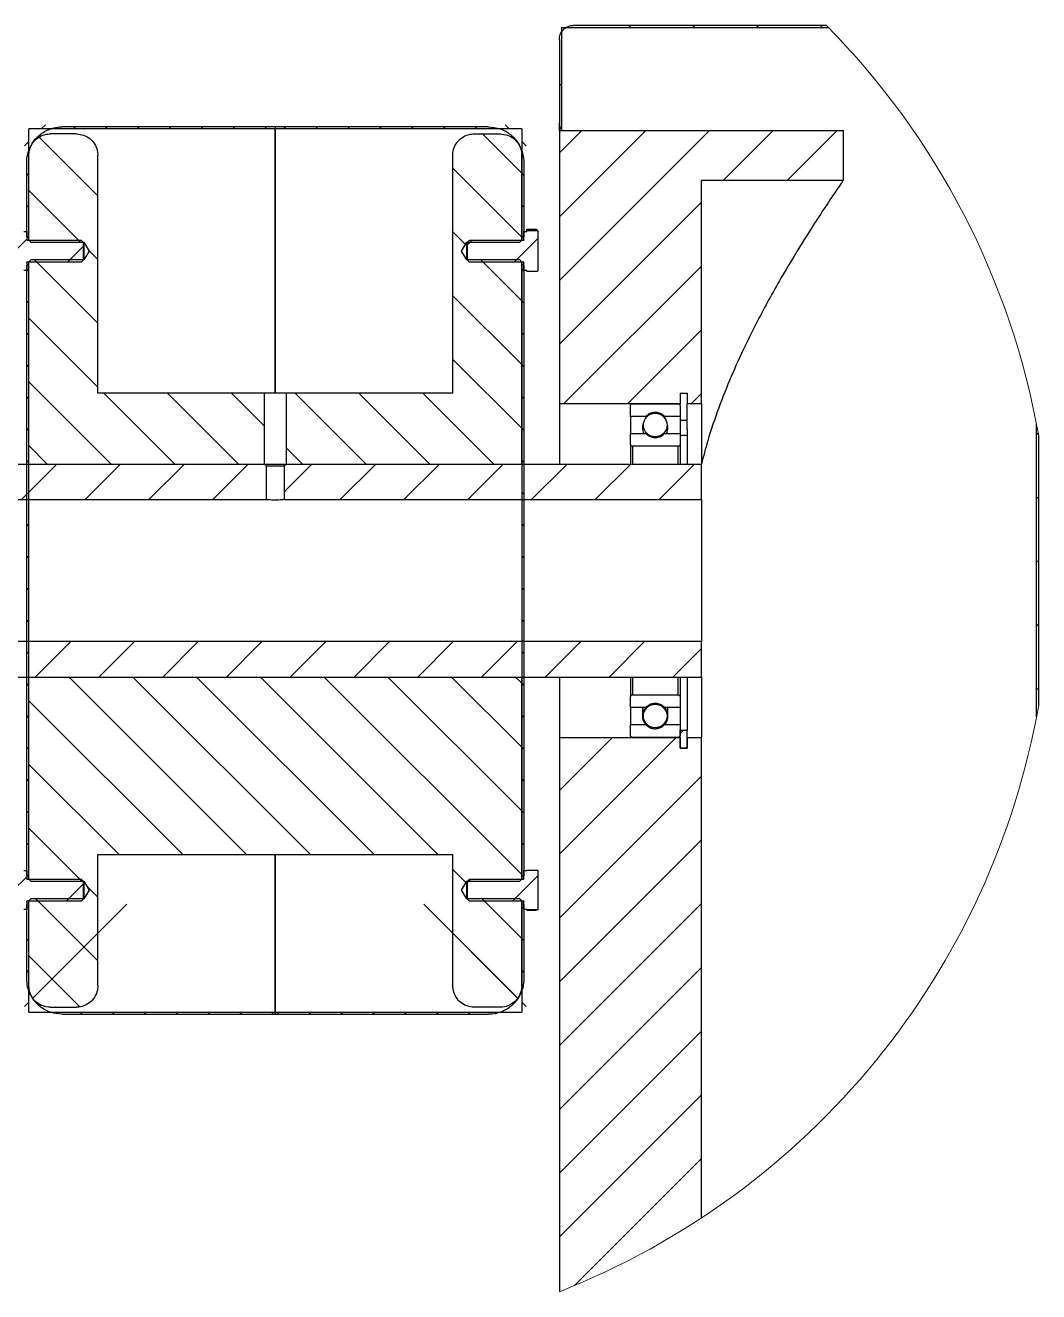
# Model space of a CAD drawing. Header units: millimetres. Extents: x 2 to 1187, y 2 to 839.
# Drawn here: x 794.7 to 866, y 673.6 to 762.8 of the extents above; entities that cross this region are included whole.
import ezdxf

# ---------------------------------------------------------------- set-up
doc = ezdxf.new("R2010")
doc.units = ezdxf.units.MM

# ---------------------------------------------------------------- blocks, each defined once
blk = doc.blocks.new('SW_HATCH_5')
at = {"color": 0, "linetype": 'Continuous', "lineweight": 18}
for p, q in [((-59.564, 7.399), (-59.414, 7.249)), ((-55.074, 7.399), (-54.924, 7.249)), ((-50.584, 7.399), (-50.434, 7.249)), ((-46.093, 7.399), (-45.943, 7.249)), ((-1.065, 7.272), (-1.042, 7.249)), ((3.298, 7.399), (3.448, 7.249)), ((7.788, 7.399), (7.938, 7.249)), ((12.278, 7.399), (12.428, 7.249)), ((16.768, 7.399), (16.918, 7.249)), ((-41.742, 3.048), (-41.592, 2.898)), ((-1.592, 3.309), (-1.442, 3.159)), ((-58.372, 0), (-61.592, -3.221)), ((-53.882, 0), (-57.382, -3.5)), ((-49.391, 0), (-52.891, -3.5)), ((-44.901, 0), (-51.592, -6.691)), ((-37.775, 0.391), (-38.066, 0.1)), ((-35.671, 0.25), (-35.821, 0.1)), ((-33.426, 0.25), (-33.576, 0.1)), ((-31.181, 0.25), (-31.331, 0.1)), ((-28.936, 0.25), (-29.086, 0.1)), ((-26.691, 0.25), (-26.841, 0.1)), ((-24.446, 0.25), (-24.596, 0.1)), ((-22.201, 0.25), (-22.351, 0.1)), ((-20.984, 0.25), (-20.834, 0.1)), ((-18.739, 0.25), (-18.589, 0.1)), ((-16.494, 0.25), (-16.344, 0.1)), ((-14.249, 0.25), (-14.099, 0.1)), ((-12.004, 0.25), (-11.854, 0.1)), ((-9.759, 0.25), (-9.609, 0.1)), ((-7.514, 0.25), (-7.364, 0.1)), ((-5.409, 0.391), (-5.119, 0.1)), ((0, 0), (-1.592, -1.592)), ((4.49, 0), (-1.592, -6.082)), ((8.98, 0), (-1.592, -10.573)), ((13.47, 0), (9.97, -3.5)), ((17.961, 0), (14.461, -3.5)), ((-38.942, -0.776), (-39.248, -1.082)), ((-38.211, -0.483), (-34.092, -4.602)), ((-7.014, -0.25), (-4.242, -3.021)), ((-4.242, -0.776), (-3.937, -1.082)), ((-41.592, -1.181), (-49.561, -9.15)), ((-9.092, -2.661), (-4.242, -7.511)), ((-38.942, -3.021), (-39.092, -3.171)), ((-4.242, -3.021), (-4.092, -3.171)), ((-38.942, -4.242), (-35.31, -7.875)), ((-38.942, -5.266), (-39.092, -5.416)), ((-4.242, -5.266), (-4.092, -5.416)), ((8.408, -5.063), (-1.592, -15.063)), ((-41.592, -5.671), (-45.071, -9.15)), ((-39.092, -7.661), (-40.092, -8.661)), ((-9.092, -7.152), (-8.211, -8.032)), ((-7.75, -7.75), (-8.092, -8.092)), ((-3.092, -7.582), (-4.76, -9.25)), ((-61.625, -8.5), (-61.125, -9)), ((-57.135, -8.5), (-56.635, -9)), ((-52.645, -8.5), (-52.145, -9)), ((-42.301, -8.625), (-42.592, -8.916)), ((-35.092, -8.152), (-36.191, -9.25)), ((-34.704, -8.481), (-34.092, -9.092)), ((-60.996, -9.36), (-62.092, -10.456)), ((-58.749, -9.357), (-60.017, -10.625)), ((-56.5, -9.353), (-57.769, -10.622)), ((-54.252, -9.351), (-55.52, -10.618)), ((-52.004, -9.347), (-53.272, -10.616)), ((-49.755, -9.344), (-51.023, -10.612)), ((-47.508, -9.342), (-48.776, -10.61)), ((-45.259, -9.338), (-46.528, -10.607)), ((-43.011, -9.335), (-44.279, -10.603)), ((-38.942, -9.756), (-39.092, -9.906)), ((-38.55, -9.125), (-34.092, -13.582)), ((-7.119, -9.125), (-4.242, -12.002)), ((-4.242, -9.756), (-4.092, -9.906)), ((8.408, -9.553), (-1.289, -19.25)), ((-42.009, -10.578), (-42.592, -11.161)), ((-59.125, -11), (-57.875, -12.25)), ((-54.635, -11), (-53.385, -12.25)), ((-46.771, -10.85), (-51.592, -15.671)), ((-51.261, -10.85), (-51.592, -11.181)), ((-42.592, -11.161), (-51.181, -19.75)), ((-38.942, -12.002), (-39.092, -12.152)), ((-9.092, -11.642), (-4.242, -16.492)), ((-4.242, -12.002), (-4.092, -12.152)), ((-38.942, -13.223), (-34.092, -18.073)), ((-38.942, -14.247), (-39.092, -14.397)), ((-4.242, -14.247), (-4.092, -14.397)), ((8.408, -14.043), (3.201, -19.25)), ((-41.592, -14.652), (-46.191, -19.25)), ((-38.942, -16.492), (-39.092, -16.642)), ((-9.092, -16.132), (-4.242, -20.982)), ((-4.242, -16.492), (-4.092, -16.642)), ((-38.942, -17.713), (-33.155, -23.5)), ((-33.665, -18.5), (-28.665, -23.5)), ((-29.175, -18.5), (-24.175, -23.5)), ((-24.685, -18.5), (-22.355, -20.83)), ((-20.195, -18.5), (-15.195, -23.5)), ((-15.704, -18.5), (-10.704, -23.5)), ((-11.214, -18.5), (-6.214, -23.5)), ((8.408, -18.533), (7.691, -19.25)), ((-41.592, -19.142), (-41.701, -19.25)), ((-38.942, -18.737), (-39.092, -18.887)), ((-4.242, -18.737), (-4.092, -18.887)), ((-38.942, -20.982), (-39.092, -21.132)), ((-4.242, -20.982), (-4.092, -21.132)), ((32.008, -21.311), (32.147, -21.45)), ((-53.681, -22.25), (-54.092, -22.661)), ((-38.942, -22.203), (-37.645, -23.5)), ((-20.83, -22.355), (-19.685, -23.5)), ((-50.441, -23.5), (-52.941, -26)), ((-45.951, -23.5), (-48.451, -26)), ((-41.461, -23.5), (-43.961, -26)), ((-36.97, -23.5), (-39.47, -26)), ((-38.942, -23.227), (-39.092, -23.377)), ((-32.48, -23.5), (-34.98, -26)), ((-27.99, -23.5), (-30.49, -26)), ((-23.5, -23.5), (-26, -26)), ((-19.01, -23.5), (-20.967, -25.457)), ((-14.52, -23.5), (-17.02, -26)), ((-10.03, -23.5), (-12.53, -26)), ((-5.539, -23.5), (-8.039, -26)), ((-4.242, -23.227), (-4.092, -23.377)), ((-1.049, -23.5), (-3.549, -26)), ((3.441, -23.5), (0.941, -26)), ((7.931, -23.5), (5.431, -26)), ((-38.942, -25.472), (-39.092, -25.622)), ((-4.242, -25.472), (-4.092, -25.622)), ((32.008, -25.801), (32.158, -25.951)), ((-38.942, -27.717), (-39.092, -27.867)), ((-4.242, -27.717), (-4.092, -27.867)), ((-38.942, -29.962), (-39.092, -30.112)), ((-4.242, -29.962), (-4.092, -30.112)), ((32.008, -30.291), (32.158, -30.441)), ((-38.942, -32.207), (-39.092, -32.357)), ((-4.242, -32.207), (-4.092, -32.357)), ((-38.942, -34.452), (-39.092, -34.602)), ((-4.242, -34.452), (-4.092, -34.602)), ((32.008, -34.781), (32.158, -34.931)), ((-53.961, -36), (-54.092, -36.132)), ((-49.47, -36), (-51.592, -38.122)), ((-44.98, -36), (-47.48, -38.5)), ((-40.49, -36), (-42.99, -38.5)), ((-36, -36), (-38.5, -38.5)), ((-31.51, -36), (-34.01, -38.5)), ((-27.02, -36), (-29.52, -38.5)), ((-22.53, -36), (-25.03, -38.5)), ((-18.039, -36), (-20.539, -38.5)), ((-13.549, -36), (-16.049, -38.5)), ((-9.059, -36), (-11.559, -38.5)), ((-4.569, -36), (-7.069, -38.5)), ((-0.079, -36), (-2.579, -38.5)), ((4.411, -36), (1.911, -38.5)), ((8.408, -36.494), (6.401, -38.5)), ((-38.942, -36.697), (-39.092, -36.847)), ((-4.242, -36.697), (-4.092, -36.847)), ((-52.595, -39.125), (-53.22, -39.75)), ((-38.942, -38.942), (-39.092, -39.092)), ((-36.116, -38.5), (-23.616, -51)), ((-31.625, -38.5), (-19.125, -51)), ((-27.135, -38.5), (-14.635, -51)), ((-22.645, -38.5), (-10.145, -51)), ((-18.155, -38.5), (-4.242, -52.413)), ((-13.665, -38.5), (-4.242, -47.923)), ((-9.175, -38.5), (-4.242, -43.432)), ((-4.685, -38.5), (-4.242, -38.942)), ((-4.242, -38.942), (-4.092, -39.092)), ((32.008, -39.271), (32.158, -39.421)), ((-38.942, -40.163), (-28.106, -51)), ((-38.942, -41.187), (-39.092, -41.337)), ((-4.242, -41.187), (-4.092, -41.337)), ((-51.23, -42.25), (-51.592, -42.612)), ((-47.24, -42.75), (-51.592, -47.102)), ((-42.75, -42.75), (-51.15, -51.15)), ((6.641, -42.75), (-1.592, -50.984)), ((2.151, -42.75), (-1.592, -46.494)), ((7.141, -42.25), (6.908, -42.484)), ((-38.942, -43.432), (-39.092, -43.582)), ((-4.242, -43.432), (-4.092, -43.582)), ((-38.942, -44.653), (-32.596, -51)), ((8.408, -45.474), (-1.592, -55.474)), ((-41.592, -46.082), (-46.66, -51.15)), ((-38.942, -45.678), (-39.092, -45.828)), ((-4.242, -45.678), (-4.092, -45.828)), ((-38.942, -47.923), (-39.092, -48.073)), ((-4.242, -47.923), (-4.092, -48.073)), ((-60.787, -49.75), (-59.537, -51)), ((-56.296, -49.75), (-55.046, -51)), ((-51.806, -49.75), (-51.592, -49.964)), ((-38.942, -49.144), (-35.211, -52.875)), ((-41.951, -50.625), (-41.414, -51.162)), ((-38.942, -50.168), (-39.092, -50.318)), ((-4.242, -50.168), (-4.092, -50.318)), ((8.408, -49.964), (-1.592, -59.964)), ((-59.139, -51.397), (-57.871, -52.666)), ((-54.643, -51.403), (-53.375, -52.672)), ((-50.286, -51.27), (-50.28, -51.276)), ((-50.147, -51.409), (-48.878, -52.678)), ((-45.796, -51.271), (-45.765, -51.301)), ((-45.653, -51.413), (-44.383, -52.684)), ((-39.092, -52.563), (-40.092, -53.563)), ((-38.942, -52.413), (-39.03, -52.5)), ((-9.092, -52.053), (-8.174, -52.971)), ((-3.092, -52.484), (-4.859, -54.25)), ((-4.242, -52.413), (-4.155, -52.5)), ((-62.027, -53), (-61.527, -53.5)), ((-57.537, -53), (-57.037, -53.5)), ((-53.046, -53), (-52.546, -53.5)), ((-43.87, -52.85), (-51.592, -60.573)), ((-48.36, -52.85), (-51.592, -56.082)), ((-35.092, -53.053), (-36.289, -54.25)), ((-34.852, -53.233), (-34.092, -53.994)), ((-7.849, -52.75), (-8.092, -52.994)), ((-38.451, -54.125), (-34.092, -58.484)), ((-7.02, -54.125), (-4.242, -56.903)), ((-41.592, -55.063), (-51.592, -65.063)), ((-38.942, -54.658), (-39.092, -54.808)), ((-32.049, -54.5), (-38.675, -61.125)), ((-11.135, -54.5), (-4.531, -61.104)), ((-4.242, -54.658), (-4.092, -54.808)), ((8.408, -54.454), (-1.592, -64.454)), ((-38.942, -56.903), (-39.092, -57.053)), ((-9.092, -56.543), (-4.534, -61.102)), ((-4.242, -56.903), (-4.092, -57.053)), ((-38.942, -58.124), (-35.349, -61.718)), ((-41.592, -59.553), (-51.592, -69.553)), ((-38.942, -59.148), (-39.092, -59.298)), ((-4.242, -59.148), (-4.092, -59.298)), ((8.408, -58.944), (-1.592, -68.944)), ((-38.942, -61.393), (-39.248, -61.699)), ((-4.242, -61.393), (-3.937, -61.699)), ((-37.404, -62.1), (-37.415, -62.11)), ((-35.159, -62.1), (-35.309, -62.25)), ((-32.914, -62.1), (-33.064, -62.25)), ((-30.669, -62.1), (-30.819, -62.25)), ((-28.424, -62.1), (-28.574, -62.25)), ((-26.179, -62.1), (-26.329, -62.25)), ((-23.934, -62.1), (-24.084, -62.25)), ((-21.689, -62.1), (-21.839, -62.25)), ((-21.496, -62.1), (-21.346, -62.25)), ((-19.251, -62.1), (-19.101, -62.25)), ((-17.006, -62.1), (-16.856, -62.25)), ((-14.761, -62.1), (-14.611, -62.25)), ((-12.516, -62.1), (-12.366, -62.25)), ((-10.27, -62.1), (-10.12, -62.25)), ((-8.025, -62.1), (-7.875, -62.25)), ((-41.592, -64.043), (-51.592, -74.043)), ((8.408, -63.434), (-1.592, -73.434)), ((-41.592, -68.533), (-50.412, -77.353)), ((8.408, -67.924), (-1.592, -77.924)), ((-41.592, -73.023), (-47.571, -79.002)), ((8.408, -72.415), (-0.533, -81.355)), ((-41.592, -77.513), (-44.582, -80.503))]:
    blk.add_line(p, q, dxfattribs=at)

msp = doc.modelspace()

# ---------------------------------------------------------------- linework, layer by layer
at = {"color": 7, "linetype": 'Continuous', "lineweight": 25}
for p, q in [((832.4481, 762.6109), (851.236, 762.6109)), ((832.4481, 762.6109), (832.4481, 755.3621)), ((833.2982, 762.7609), (851.0881, 762.7609)), ((832.2982, 761.7609), (832.2982, 755.8888)), ((812.2982, 755.4621), (794.9482, 755.4621)), ((794.9482, 747.862), (794.9482, 755.4621)), ((812.2982, 755.612), (797.2982, 755.612)), ((812.2982, 755.612), (812.2982, 755.4621)), ((827.2982, 755.612), (812.2982, 755.612)), ((829.6482, 755.4621), (812.2982, 755.4621)), ((812.2982, 736.8885), (812.2982, 755.4621)), ((812.2982, 755.4621), (812.2982, 736.8928)), ((829.6482, 755.4621), (829.6482, 747.862)), ((832.2982, 755.3621), (832.2982, 755.8888)), ((798.2982, 755.1121), (796.4481, 755.1121)), ((826.2982, 755.1121), (828.1482, 755.1121)), ((832.2982, 755.3621), (832.2982, 736.112)), ((832.2982, 755.3621), (852.2981, 755.3621)), ((852.2981, 751.8621), (852.2981, 755.3621)), ((794.9482, 747.6245), (794.9482, 753.612)), ((799.7982, 736.8621), (799.7982, 753.612)), ((824.7982, 736.8621), (824.7982, 753.612)), ((829.6482, 747.6245), (829.6482, 753.612)), ((794.7981, 747.8745), (794.7981, 753.1121)), ((829.7982, 753.1121), (829.7982, 747.8745)), ((842.2982, 751.8621), (852.2981, 751.8621)), ((842.2982, 736.112), (842.2982, 751.8621)), ((829.9982, 748.3936), (830.6753, 748.3936)), ((829.9982, 748.2837), (829.9982, 748.3936)), ((830.7712, 748.2837), (829.9982, 748.2837)), ((829.9982, 748.237), (829.9982, 748.2837)), ((830.6753, 748.3936), (830.7712, 748.2837)), ((830.7712, 748.2837), (830.7981, 748.237)), ((794.5981, 748.237), (794.7981, 748.237)), ((794.7981, 748.237), (794.7981, 747.6621)), ((794.7981, 747.8745), (794.8106, 747.862)), ((794.8106, 747.862), (794.9482, 747.862)), ((794.8106, 747.862), (794.8106, 747.6442)), ((798.6579, 747.612), (794.8482, 747.612)), ((794.9482, 747.6245), (795.0857, 747.4871)), ((795.0857, 747.4871), (798.8226, 747.4871)), ((798.7982, 747.4718), (798.6579, 747.612)), ((798.7982, 746.2523), (798.7982, 747.4718)), ((798.8226, 747.4871), (799.1981, 746.862)), ((798.8226, 747.4871), (798.8226, 746.237)), ((825.3982, 746.862), (825.7737, 747.4871)), ((825.7737, 747.4871), (829.5107, 747.4871)), ((825.7737, 746.237), (825.7737, 747.4871)), ((825.9384, 747.612), (825.7982, 747.4718)), ((825.7982, 747.4718), (825.7982, 746.2523)), ((829.7482, 747.612), (825.9384, 747.612)), ((829.5107, 747.4871), (829.6482, 747.6245)), ((829.6482, 747.862), (829.7857, 747.862)), ((829.7857, 747.862), (829.7982, 747.8745)), ((829.7857, 747.6366), (829.7857, 747.862)), ((829.7982, 747.6621), (829.7982, 748.237)), ((829.7982, 748.237), (829.9982, 748.237)), ((830.7981, 745.4871), (830.7981, 748.237)), ((799.1981, 746.862), (798.8226, 746.237)), ((825.7737, 746.237), (825.3982, 746.862)), ((794.7981, 746.062), (794.7981, 745.4871)), ((794.8106, 745.8621), (794.7981, 745.8496)), ((794.7981, 702.8746), (794.7981, 745.8496)), ((794.8106, 746.0874), (794.8106, 745.8621)), ((794.9482, 745.8621), (794.8106, 745.8621)), ((794.8482, 746.1121), (798.6579, 746.1121)), ((795.0857, 746.237), (794.9482, 746.0996)), ((794.9482, 731.8621), (794.9482, 746.0996)), ((794.9482, 702.8621), (794.9482, 745.8621)), ((798.8226, 746.237), (795.0857, 746.237)), ((798.6579, 746.1121), (798.7982, 746.2523)), ((829.5107, 746.237), (825.7737, 746.237)), ((825.7982, 746.2523), (825.9384, 746.1121)), ((825.9384, 746.1121), (829.7482, 746.1121)), ((829.6482, 746.0996), (829.5107, 746.237)), ((829.6482, 731.8621), (829.6482, 746.0996)), ((829.6482, 745.8621), (829.6482, 702.8621)), ((829.7857, 745.8621), (829.6482, 745.8621)), ((829.7857, 745.8621), (829.7857, 746.0799)), ((829.7982, 745.8496), (829.7857, 745.8621)), ((829.7982, 745.4871), (829.7982, 746.062)), ((829.7982, 745.8496), (829.7982, 702.8746)), ((794.7981, 745.4871), (794.5981, 745.4871)), ((829.9982, 745.4871), (829.7982, 745.4871)), ((829.9982, 745.4404), (829.9982, 745.4871)), ((829.9982, 745.4404), (830.7712, 745.4404)), ((830.7981, 745.4871), (830.7712, 745.4404)), ((811.5357, 736.8621), (799.7982, 736.8621)), ((811.5357, 731.8621), (811.5357, 736.8621)), ((813.0607, 736.8621), (811.5357, 736.8621)), ((813.0607, 736.8621), (813.0607, 731.8621)), ((824.7982, 736.8621), (813.0607, 736.8621)), ((840.7981, 736.8621), (841.2982, 736.8621)), ((840.7981, 736.8621), (840.7981, 736.112)), ((841.2982, 736.8621), (841.2982, 736.112)), ((840.7981, 736.112), (832.2982, 736.112)), ((832.2982, 736.112), (832.2982, 731.8621)), ((837.2982, 735.212), (837.2982, 735.9621)), ((837.4482, 736.112), (840.6482, 736.112)), ((840.7981, 736.0254), (840.7981, 736.112)), ((840.7981, 735.9621), (840.7981, 735.212)), ((842.2982, 736.112), (841.2982, 736.112)), ((841.2982, 734.3129), (841.2982, 736.112)), ((842.2982, 736.112), (842.2982, 731.9179)), ((838.3942, 735.212), (837.2982, 735.212)), ((837.2982, 735.212), (837.2982, 734.0121)), ((839.7021, 735.212), (839.7021, 735.1185)), ((840.7981, 735.212), (839.7021, 735.212)), ((840.7981, 735.212), (840.7981, 734.0121)), ((840.7981, 734.948), (841.2982, 734.948)), ((837.2982, 734.0121), (838.3942, 734.0121)), ((837.2982, 733.2621), (837.2982, 734.0121)), ((838.2158, 734.0842), (838.1903, 734.0141)), ((839.7021, 734.0121), (840.7981, 734.0121)), ((839.905, 734.0174), (839.8805, 734.0842)), ((840.7981, 734.0121), (840.7981, 733.2621)), ((841.2982, 734.3129), (841.2982, 733.8894)), ((865.8982, 714.0579), (865.8982, 734.6662)), ((837.2982, 733.2621), (837.2982, 731.8621)), ((840.6482, 733.1121), (837.4482, 733.1121)), ((837.4482, 733.1121), (837.4482, 731.8621)), ((840.6482, 733.1121), (840.6482, 731.8621)), ((840.7981, 733.8894), (841.2982, 733.8894)), ((840.7981, 733.2621), (840.7981, 731.8621)), ((841.2982, 733.8894), (841.2982, 731.8621)), ((866.0482, 714.8714), (866.0482, 733.8527)), ((783.2982, 731.8621), (811.5357, 731.8621)), ((794.9482, 731.8621), (811.5357, 731.8621)), ((811.5357, 731.8621), (813.0607, 731.8621)), ((811.6732, 731.7245), (811.5357, 731.8621)), ((812.9232, 731.7245), (811.6732, 731.7245)), ((811.6732, 729.362), (811.6732, 731.7245)), ((813.0607, 731.8621), (812.9232, 731.7245)), ((812.9232, 731.7245), (812.9232, 729.362)), ((813.0607, 731.8621), (829.6482, 731.8621)), ((813.0607, 731.8621), (842.2982, 731.8621)), ((842.2982, 729.362), (842.2982, 731.8621)), ((779.7982, 729.362), (811.6732, 729.362)), ((812.9232, 729.362), (842.2982, 729.362)), ((842.2982, 729.362), (842.2982, 719.362)), ((842.2982, 719.362), (779.7982, 719.362)), ((842.2982, 716.862), (842.2982, 719.362)), ((783.2982, 716.862), (842.2982, 716.862)), ((794.9482, 702.6245), (794.9482, 716.862)), ((794.9482, 716.862), (829.6482, 716.862)), ((829.6482, 702.6245), (829.6482, 716.862)), ((832.2982, 716.862), (832.2982, 712.6121)), ((837.2982, 716.862), (837.2982, 715.462)), ((837.4482, 716.862), (837.4482, 715.612)), ((840.6482, 716.862), (840.6482, 715.612)), ((840.7981, 716.862), (840.7981, 715.462)), ((841.2982, 716.862), (841.2982, 713.1121)), ((842.2982, 716.862), (842.2982, 712.6121)), ((837.2982, 714.712), (837.2982, 715.462)), ((837.4482, 715.612), (840.6482, 715.612)), ((840.7981, 715.462), (840.7981, 714.712)), ((837.2982, 714.712), (837.2982, 713.5121)), ((838.3942, 714.712), (837.2982, 714.712)), ((840.7981, 714.712), (839.7021, 714.712)), ((840.7981, 714.712), (840.7981, 713.5121)), ((837.2982, 713.5121), (838.3942, 713.5121)), ((837.2982, 712.762), (837.2982, 713.5121)), ((838.3942, 713.5141), (838.3942, 713.5121)), ((839.7021, 713.5141), (839.7089, 713.5182)), ((839.7021, 713.5141), (839.7021, 713.5121)), ((839.7021, 713.5121), (840.7981, 713.5121)), ((840.7981, 713.5121), (840.7981, 712.762)), ((832.2982, 712.6121), (832.2982, 673.5769)), ((832.2982, 712.6121), (840.7981, 712.6121)), ((840.6482, 712.6121), (837.4482, 712.6121)), ((840.7981, 713.1121), (841.2982, 713.1121)), ((840.7981, 711.862), (840.7981, 713.1121)), ((840.7981, 712.6121), (840.7981, 711.862)), ((841.2982, 711.862), (841.2982, 713.1121)), ((841.2982, 712.6121), (841.2982, 711.862)), ((841.2982, 712.6121), (842.2982, 712.6121)), ((842.2982, 678.7645), (842.2982, 712.6121)), ((840.7981, 711.862), (841.2982, 711.862)), ((841.2982, 711.862), (840.7981, 711.862)), ((799.7982, 704.3621), (824.7982, 704.3621)), ((799.7982, 695.1121), (799.7982, 704.3621)), ((812.2982, 704.3355), (812.2982, 693.2621)), ((812.2982, 693.2621), (812.2982, 704.325)), ((824.7982, 695.1121), (824.7982, 704.3621)), ((794.5981, 703.2371), (794.7981, 703.2371)), ((794.7981, 703.2371), (794.7981, 702.662)), ((794.7981, 702.8746), (794.8106, 702.8621)), ((794.8106, 702.8621), (794.9482, 702.8621)), ((794.8106, 702.8621), (794.8106, 702.6442)), ((829.6482, 702.8621), (829.7857, 702.8621)), ((829.7857, 702.8621), (829.7982, 702.8746)), ((829.7857, 702.6375), (829.7857, 702.8621)), ((829.7982, 702.662), (829.7982, 703.2371)), ((829.7982, 703.2371), (829.9982, 703.2371)), ((830.7963, 703.2403), (829.9982, 703.2403)), ((829.9982, 703.2371), (829.9982, 703.2403)), ((830.7963, 703.2403), (830.7981, 703.2371)), ((830.7981, 700.4871), (830.7981, 703.2371)), ((798.6579, 702.6121), (794.8482, 702.6121)), ((794.9482, 702.6245), (795.0857, 702.487)), ((795.0857, 702.487), (798.8226, 702.487)), ((798.7982, 702.4718), (798.6579, 702.6121)), ((798.7982, 701.2523), (798.7982, 702.4718)), ((798.8226, 702.487), (799.1981, 701.862)), ((798.8226, 702.487), (798.8226, 701.237)), ((825.3982, 701.862), (825.7737, 702.487)), ((825.7737, 702.487), (829.5107, 702.487)), ((825.7737, 701.237), (825.7737, 702.487)), ((825.9384, 702.6121), (825.7982, 702.4718)), ((825.7982, 702.4718), (825.7982, 701.2523)), ((829.7482, 702.6121), (825.9384, 702.6121)), ((829.5107, 702.487), (829.6482, 702.6245)), ((794.7981, 701.062), (794.7981, 700.4871)), ((794.8106, 701.0866), (794.8106, 700.862)), ((794.8482, 701.1121), (798.6579, 701.1121)), ((795.0857, 701.237), (794.9482, 701.0995)), ((794.9482, 695.1121), (794.9482, 701.0995)), ((798.8226, 701.237), (795.0857, 701.237)), ((798.6579, 701.1121), (798.7982, 701.2523)), ((799.1981, 701.862), (798.8226, 701.237)), ((825.7737, 701.237), (825.3982, 701.862)), ((829.5107, 701.237), (825.7737, 701.237)), ((825.7982, 701.2523), (825.9384, 701.1121)), ((825.9384, 701.1121), (829.7482, 701.1121)), ((829.6482, 701.0995), (829.5107, 701.237)), ((829.6482, 695.1121), (829.6482, 701.0995)), ((829.7857, 700.862), (829.7857, 701.0799)), ((829.7982, 700.4871), (829.7982, 701.062)), ((794.7981, 700.4871), (794.5981, 700.4871)), ((794.8106, 700.862), (794.7981, 700.8496)), ((794.7981, 695.612), (794.7981, 700.8496)), ((794.9482, 700.862), (794.8106, 700.862)), ((794.9482, 693.2621), (794.9482, 700.862)), ((829.6482, 700.862), (829.6482, 693.2621)), ((829.7857, 700.862), (829.6482, 700.862)), ((829.7982, 700.8496), (829.7857, 700.862)), ((829.7982, 700.8496), (829.7982, 695.612)), ((829.9982, 700.4871), (829.7982, 700.4871)), ((829.9982, 700.4838), (829.9982, 700.4871)), ((829.9982, 700.4838), (830.7963, 700.4838)), ((829.9982, 700.4359), (829.9982, 700.4838)), ((829.9982, 700.4359), (830.6753, 700.4359)), ((830.7963, 700.4838), (830.6753, 700.4359)), ((830.7981, 700.4871), (830.7963, 700.4838)), ((794.9482, 693.2621), (812.2982, 693.2621)), ((796.4481, 693.6121), (798.2982, 693.6121)), ((797.2982, 693.112), (812.2982, 693.112)), ((812.2982, 693.2621), (812.2982, 693.112)), ((812.2982, 693.2621), (829.6482, 693.2621)), ((812.2982, 693.112), (827.2982, 693.112)), ((828.1482, 693.6121), (826.2982, 693.6121))]:
    msp.add_line(p, q, dxfattribs=at)
for centre in [(839.0481, 734.6062), (839.0481, 714.1179)]:
    msp.add_circle(centre, 0.8307, dxfattribs=at)
at = {"color": 7, "linetype": 'Continuous', "lineweight": 18}
for centre, radius, start, end in [((812.2982, 724.3621), 54.5814, 10.013497, 44.709715), ((812.2981, 724.3621), 54.5815, 291.495301, 349.986482)]:
    msp.add_arc(centre, radius, start, end, dxfattribs=at)
at = {"color": 7, "linetype": 'Continuous', "lineweight": 25}
for centre, radius, start, end in [((833.2981, 755.8888), 1, 179.99939, 211.788708), ((839.0481, 734.4264), 0.9, 151.948887, 207.728145), ((839.0481, 734.4264), 0.9, 331.981147, 28.050389), ((839.0481, 714.1179), 0.9, 137.906528, 222.135026), ((839.0481, 714.4518), 0.9, 163.041143, 190.690315), ((839.0481, 714.1179), 0.9, 317.707656, 42.237158), ((839.0482, 714.4518), 0.9, 349.309906, 17.160398)]:
    msp.add_arc(centre, radius, start, end, dxfattribs=at)
for points, knots in [([(832.2982, 761.7609), (832.2995, 761.7996), (832.3049, 761.9501), (832.3826, 762.2074), (832.5812, 762.4855), (832.8614, 762.6811), (833.116, 762.755), (833.263, 762.7598), (833.2982, 762.7609)], [0, 0, 0, 0, 0.0740828, 0.2887334, 0.50338, 0.7180226, 0.9326712, 1, 1, 1, 1]), ([(794.7981, 753.1121), (794.8016, 753.2087), (794.815, 753.5851), (795.0094, 754.2283), (795.5058, 754.9236), (796.2065, 755.4127), (796.8429, 755.5972), (797.2104, 755.6092), (797.2982, 755.612)], [0, 0, 0, 0, 0.0741174, 0.2887664, 0.5034148, 0.7180614, 0.9327089, 1, 1, 1, 1]), ([(827.2982, 755.612), (827.5792, 755.5844), (828.1413, 755.5292), (828.8904, 755.0982), (829.4558, 754.4638), (829.7555, 753.7609), (829.786, 753.2964), (829.7982, 753.1121)], [0, 0, 0, 0, 0.2146686, 0.4293639, 0.6440579, 0.8587519, 1, 1, 1, 1]), ([(794.9482, 753.612), (794.9502, 753.67), (794.9583, 753.8959), (795.0749, 754.2818), (795.3727, 754.699), (795.7931, 754.9924), (796.175, 755.1032), (796.3955, 755.1103), (796.4481, 755.1121)], [0, 0, 0, 0, 0.0741019, 0.2887516, 0.5033986, 0.7180449, 0.9326926, 1, 1, 1, 1]), ([(798.2982, 755.1121), (798.4668, 755.0955), (798.804, 755.0623), (799.2535, 754.8038), (799.5927, 754.4232), (799.7725, 754.0014), (799.7909, 753.7227), (799.7982, 753.612)], [0, 0, 0, 0, 0.2146519, 0.4293428, 0.6440387, 0.858733, 1, 1, 1, 1]), ([(824.7982, 753.612), (824.8002, 753.67), (824.8083, 753.8959), (824.9249, 754.2818), (825.2227, 754.699), (825.6431, 754.9924), (826.025, 755.1032), (826.2455, 755.1103), (826.2982, 755.1121)], [0, 0, 0, 0, 0.0741019, 0.2887513, 0.5033986, 0.7180442, 0.9326921, 1, 1, 1, 1]), ([(828.1482, 755.1121), (828.3168, 755.0955), (828.654, 755.0623), (829.1035, 754.8038), (829.4427, 754.4232), (829.6225, 754.0014), (829.6409, 753.7227), (829.6482, 753.612)], [0, 0, 0, 0, 0.214652, 0.4293428, 0.644039, 0.8587331, 1, 1, 1, 1]), ([(852.2981, 751.8621), (852.2974, 751.8609), (852.2206, 751.7491), (851.941, 751.3415), (851.3611, 750.4847), (850.4649, 749.1297), (849.2617, 747.2422), (847.7979, 744.8107), (846.4375, 742.3414), (845.2856, 740.0275), (844.364, 737.9896), (843.4956, 735.8036), (842.7967, 733.7419), (842.4423, 732.4056), (842.2982, 731.8621)], [0, 0, 0, 0, 0.0001833, 0.0181016, 0.0659728, 0.1382813, 0.2349379, 0.3647288, 0.5170493, 0.6110933, 0.7096865, 0.8154894, 0.924959, 1, 1, 1, 1]), ([(794.8482, 747.612), (794.8426, 747.6126), (794.8314, 747.6137), (794.8164, 747.6223), (794.805, 747.6349), (794.799, 747.649), (794.7984, 747.6583), (794.7981, 747.6621)], [0, 0, 0, 0, 0.2134148, 0.4280597, 0.6427296, 0.8573563, 1, 1, 1, 1]), ([(829.7982, 747.6621), (829.7981, 747.6613), (829.798, 747.655), (829.7954, 747.643), (829.7865, 747.6285), (829.7732, 747.6177), (829.7596, 747.6127), (829.7511, 747.6122), (829.7482, 747.612)], [0, 0, 0, 0, 0.0287751, 0.2436, 0.4581046, 0.6728076, 0.8874575, 1, 1, 1, 1]), ([(794.7981, 746.062), (794.7982, 746.0628), (794.7982, 746.0691), (794.8008, 746.0809), (794.8097, 746.0956), (794.823, 746.1063), (794.8366, 746.1114), (794.8452, 746.1119), (794.8482, 746.1121)], [0, 0, 0, 0, 0.02725016, 0.2417719, 0.45652221, 0.67120855, 0.88579817, 1, 1, 1, 1]), ([(829.7482, 746.1121), (829.7537, 746.1115), (829.7649, 746.1104), (829.7799, 746.1018), (829.7913, 746.0892), (829.7973, 746.0751), (829.7979, 746.0658), (829.7982, 746.062)], [0, 0, 0, 0, 0.213405, 0.4280623, 0.6427263, 0.857355, 1, 1, 1, 1]), ([(837.2982, 735.9621), (837.2982, 735.9653), (837.2986, 735.9854), (837.3076, 736.022), (837.3353, 736.0652), (837.3757, 736.0966), (837.4158, 736.1105), (837.4404, 736.1117), (837.4482, 736.112)], [0, 0, 0, 0, 0.0417474, 0.2564154, 0.4710725, 0.6857428, 0.9003948, 1, 1, 1, 1]), ([(840.6482, 736.112), (840.6625, 736.1108), (840.6936, 736.1082), (840.7375, 736.0859), (840.7733, 736.0496), (840.7946, 736.0061), (840.7971, 735.9756), (840.7981, 735.9621)], [0, 0, 0, 0, 0.18265189, 0.39730902, 0.61199821, 0.82666509, 1, 1, 1, 1]), ([(839.7021, 735.212), (839.6275, 735.2789), (839.4781, 735.4126), (839.1856, 735.5053), (838.8842, 735.5008), (838.6032, 735.4024), (838.4617, 735.2735), (838.3942, 735.212)], [0, 0, 0, 0, 0.2034953, 0.4070938, 0.6106894, 0.8142884, 1, 1, 1, 1]), ([(838.3942, 734.0121), (838.4688, 733.9452), (838.6182, 733.8115), (838.9107, 733.7188), (839.2121, 733.7233), (839.4931, 733.8217), (839.6346, 733.9506), (839.7021, 734.0121)], [0, 0, 0, 0, 0.2034957, 0.4070924, 0.6106887, 0.8142836, 1, 1, 1, 1]), ([(837.4482, 733.1121), (837.4338, 733.1133), (837.4027, 733.1159), (837.3588, 733.1382), (837.323, 733.1745), (837.3017, 733.218), (837.2992, 733.2485), (837.2982, 733.2621)], [0, 0, 0, 0, 0.18264327, 0.39731251, 0.61195333, 0.82660812, 1, 1, 1, 1]), ([(840.7981, 733.2621), (840.7981, 733.2588), (840.7977, 733.2387), (840.7887, 733.2021), (840.761, 733.1589), (840.7206, 733.1275), (840.6805, 733.1136), (840.6559, 733.1124), (840.6482, 733.1121)], [0, 0, 0, 0, 0.041811, 0.2564179, 0.4710713, 0.6857422, 0.9004024, 1, 1, 1, 1]), ([(812.9232, 729.362), (812.9115, 729.3606), (812.8664, 729.3551), (812.7693, 729.3446), (812.619, 729.3322), (812.4324, 729.3233), (812.2311, 729.3219), (812.0377, 729.3285), (811.8736, 729.3403), (811.7567, 729.352), (811.6953, 729.3593), (811.6745, 729.3619), (811.6732, 729.362)], [0, 0, 0, 0, 0.0280632, 0.1088572, 0.2337365, 0.388972, 0.5558859, 0.7156666, 0.8519752, 0.9497929, 0.9968018, 1, 1, 1, 1]), ([(837.2982, 715.462), (837.2982, 715.4653), (837.2986, 715.4854), (837.3076, 715.522), (837.3353, 715.5652), (837.3757, 715.5966), (837.4158, 715.6105), (837.4404, 715.6117), (837.4482, 715.612)], [0, 0, 0, 0, 0.0417782, 0.2564415, 0.4710937, 0.6857397, 0.900397, 1, 1, 1, 1]), ([(840.6482, 715.612), (840.6625, 715.6108), (840.6936, 715.6082), (840.7375, 715.5859), (840.7733, 715.5496), (840.7946, 715.5061), (840.7971, 715.4756), (840.7981, 715.462)], [0, 0, 0, 0, 0.1826477, 0.3973139, 0.6119756, 0.8266376, 1, 1, 1, 1]), ([(839.7021, 714.712), (839.6275, 714.7789), (839.4781, 714.9126), (839.1856, 715.0052), (838.8842, 715.0008), (838.6032, 714.9024), (838.4617, 714.7735), (838.3942, 714.712)], [0, 0, 0, 0, 0.2034957, 0.407093, 0.610689, 0.8142849, 1, 1, 1, 1]), ([(838.3854, 713.5181), (838.384, 713.5172), (838.3785, 713.5138), (838.3875, 713.514), (838.3942, 713.5141)], [0, 0, 0, 0, 0.2468872, 1, 1, 1, 1]), ([(838.3942, 713.5141), (838.4688, 713.4473), (838.6182, 713.3136), (838.9107, 713.221), (839.2121, 713.2255), (839.4931, 713.3239), (839.6346, 713.4527), (839.7021, 713.5141)], [0, 0, 0, 0, 0.2034828, 0.4070854, 0.6106907, 0.8142873, 1, 1, 1, 1]), ([(838.3942, 713.5121), (838.4688, 713.4452), (838.6182, 713.3115), (838.9107, 713.2189), (839.2121, 713.2233), (839.4931, 713.3217), (839.6346, 713.4506), (839.7021, 713.5121)], [0, 0, 0, 0, 0.2034967, 0.4070927, 0.61069, 0.8142859, 1, 1, 1, 1]), ([(837.4482, 712.6121), (837.4338, 712.6133), (837.4027, 712.6159), (837.3588, 712.6382), (837.323, 712.6745), (837.3017, 712.718), (837.2992, 712.7485), (837.2982, 712.762)], [0, 0, 0, 0, 0.18265114, 0.39731033, 0.6119777, 0.82663641, 1, 1, 1, 1]), ([(840.7981, 712.762), (840.7981, 712.7588), (840.7977, 712.7387), (840.7887, 712.7021), (840.761, 712.6589), (840.7206, 712.6275), (840.6805, 712.6136), (840.6559, 712.6124), (840.6482, 712.6121)], [0, 0, 0, 0, 0.0417793, 0.2564173, 0.4710709, 0.685742, 0.9004023, 1, 1, 1, 1]), ([(830.7981, 703.2338), (830.798, 703.2351), (830.7978, 703.2374), (830.7967, 703.2394), (830.7963, 703.2403)], [0, 0, 0, 0, 0.5782616, 1, 1, 1, 1]), ([(794.8482, 702.6121), (794.8426, 702.6126), (794.8314, 702.6137), (794.8164, 702.6223), (794.805, 702.6349), (794.799, 702.649), (794.7984, 702.6583), (794.7981, 702.662)], [0, 0, 0, 0, 0.2134329, 0.428158, 0.642862, 0.857523, 1, 1, 1, 1]), ([(829.7982, 702.662), (829.7981, 702.6601), (829.7978, 702.6527), (829.794, 702.6398), (829.7841, 702.6259), (829.7701, 702.6161), (829.7573, 702.6123), (829.7499, 702.6121), (829.7482, 702.6121)], [0, 0, 0, 0, 0.0728039, 0.2874736, 0.5021492, 0.7168065, 0.9314583, 1, 1, 1, 1]), ([(794.7981, 701.062), (794.7982, 701.0639), (794.7985, 701.0714), (794.8023, 701.0843), (794.8122, 701.0982), (794.8262, 701.108), (794.839, 701.1117), (794.8464, 701.112), (794.8482, 701.1121)], [0, 0, 0, 0, 0.0728975, 0.2875575, 0.5021492, 0.7168098, 0.9314552, 1, 1, 1, 1]), ([(829.7482, 701.1121), (829.7537, 701.1115), (829.7649, 701.1104), (829.7799, 701.1018), (829.7913, 701.0892), (829.7973, 701.0751), (829.7979, 701.0658), (829.7982, 701.062)], [0, 0, 0, 0, 0.2134266, 0.4281057, 0.6427914, 0.8575299, 1, 1, 1, 1]), ([(797.2982, 693.112), (797.0171, 693.1397), (796.455, 693.1949), (795.7059, 693.6259), (795.1405, 694.2603), (794.8408, 694.9632), (794.8103, 695.4277), (794.7981, 695.612)], [0, 0, 0, 0, 0.214669, 0.4293623, 0.6440562, 0.85875, 1, 1, 1, 1]), ([(796.4481, 693.6121), (796.2795, 693.6286), (795.9423, 693.6618), (795.4928, 693.9203), (795.1536, 694.3009), (794.9738, 694.7227), (794.9554, 695.0014), (794.9482, 695.1121)], [0, 0, 0, 0, 0.2146516, 0.4293444, 0.6440383, 0.8587328, 1, 1, 1, 1]), ([(799.7982, 695.1121), (799.7961, 695.0541), (799.788, 694.8282), (799.6714, 694.4423), (799.3736, 694.0251), (798.9532, 693.7317), (798.5713, 693.6209), (798.3508, 693.6138), (798.2982, 693.6121)], [0, 0, 0, 0, 0.074102, 0.2887521, 0.5033968, 0.7180453, 0.9326925, 1, 1, 1, 1]), ([(826.2982, 693.6121), (826.1295, 693.6286), (825.7923, 693.6618), (825.3428, 693.9203), (825.0036, 694.3009), (824.8238, 694.7227), (824.8054, 695.0014), (824.7982, 695.1121)], [0, 0, 0, 0, 0.2146518, 0.4293444, 0.6440385, 0.8587328, 1, 1, 1, 1]), ([(829.7982, 695.612), (829.7947, 695.5154), (829.7813, 695.139), (829.5869, 694.4958), (829.0905, 693.8005), (828.3898, 693.3114), (827.7534, 693.1269), (827.3859, 693.1149), (827.2982, 693.112)], [0, 0, 0, 0, 0.0741174, 0.2887666, 0.5034137, 0.7180616, 0.9327091, 1, 1, 1, 1]), ([(829.6482, 695.1121), (829.6461, 695.0541), (829.638, 694.8282), (829.5214, 694.4423), (829.2236, 694.0251), (828.8032, 693.7317), (828.4213, 693.6209), (828.2008, 693.6138), (828.1482, 693.6121)], [0, 0, 0, 0, 0.07410199, 0.2887519, 0.50339701, 0.71804476, 0.93269214, 1, 1, 1, 1])]:
    msp.add_open_spline(points, degree=3, knots=knots, dxfattribs=at)

# ---------------------------------------------------------------- block references
at = {"color": 7, "linetype": 'Continuous', "lineweight": 18}
msp.add_blockref('SW_HATCH_5', (833.8905, 755.3621), dxfattribs=at)

doc.saveas('drawing.dxf')
